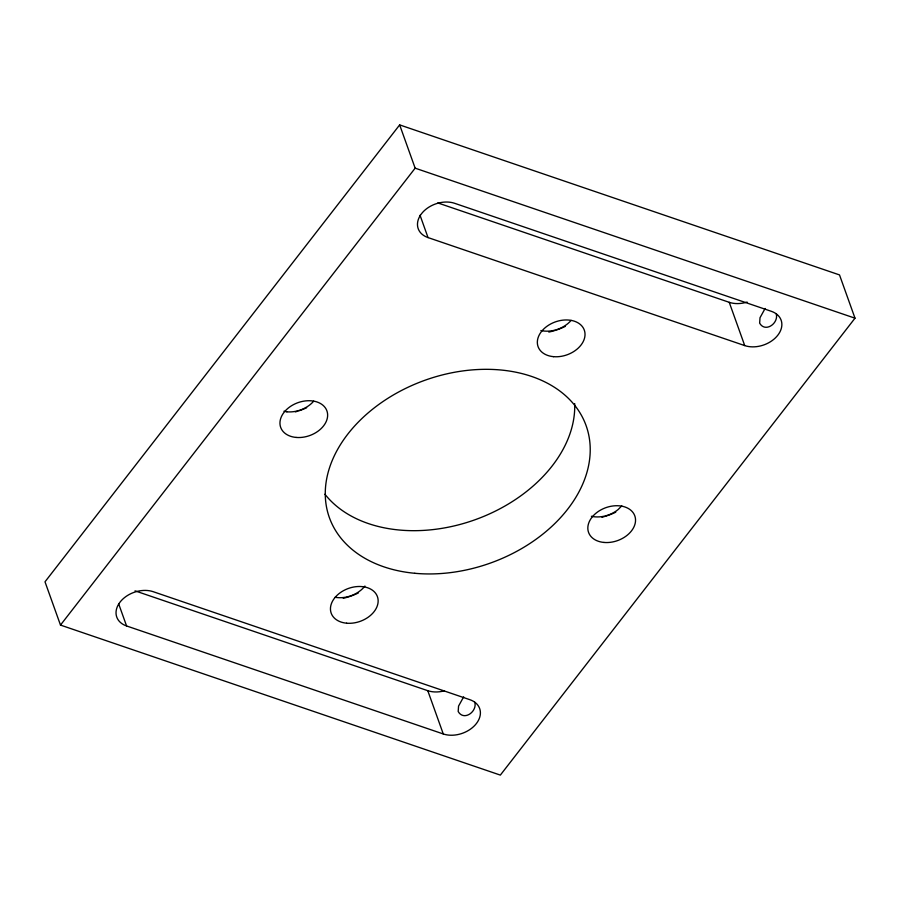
<?xml version="1.0" encoding="UTF-8"?>
<svg xmlns="http://www.w3.org/2000/svg" width="900" height="900" viewBox="0 0 900 900"><rect width="100%" height="100%" fill="white"/><g stroke="black" fill="none" stroke-linecap="round" stroke-linejoin="round"><path stroke-width="1.35" d="M474.806 702.248C477.394 711.664 463.815 721.429 458.19 711.529L458.561 706.095L463.669 696.836M776.25 313.864C778.849 323.291 765.27 333.045 759.645 323.156L760.016 317.711L765.124 308.464M399.656 124.897L45 581.816L60.491 625.084L500.344 775.102L855 318.184L839.509 274.916L399.656 124.897L415.147 168.165L855 318.184M60.491 625.084L415.147 168.165M621.765 505.856L618.21 509.49A24.547 17.471 -19.7 0 1 591.379 516.274M286.909 411.829L283.972 411.21M437.816 202.928L729.236 302.321A24.547 17.482 -19.7 0 0 747.124 302.074M428.029 237.578L744.727 345.589A24.547 17.482 -19.7 0 0 777.814 335.205A24.547 17.482 -19.7 0 0 771.322 311.31L454.624 203.299A24.547 17.471 -19.7 0 0 421.537 213.683A24.547 17.471 -19.7 0 0 428.029 237.578L420.053 215.28M135.034 590.85L427.781 690.694A24.547 17.482 -19.7 0 0 444.442 690.806M126.574 625.95L443.272 733.961A24.547 17.482 -19.7 0 0 476.359 723.577A24.547 17.482 -19.7 0 0 469.868 699.694L153.169 591.683A24.547 17.471 -19.7 0 0 120.082 602.066A24.547 17.471 -19.7 0 0 126.574 625.95L118.597 603.664M729.236 302.321L744.727 345.589M427.781 690.694L443.272 733.961M574.684 403.594A136.35 97.087 -19.7 0 1 475.751 519.502A136.35 97.087 -19.7 0 1 324.923 494.213M313.706 401.164A24.547 17.471 -19.6 0 1 286.909 411.817M306.652 407.745A51.266 36.506 -19.7 0 1 299.16 410.726M297.9 411.142A51.266 36.506 -19.7 0 1 295.335 411.885M571.095 320.4A24.536 17.482 -19.7 0 1 540.855 330.514M565.256 326.407A51.266 36.506 -19.7 0 1 556.549 329.974M555.289 330.379A51.266 36.506 -19.7 0 1 548.82 332.077M615.758 512.19A51.266 36.506 -19.7 0 1 605.79 516.15M604.519 516.533A51.266 36.506 -19.7 0 1 601.942 517.241M364.928 586.046A24.536 17.482 -19.7 0 1 335.104 597.285M358.369 592.942A51.266 36.506 -19.7 0 1 343.249 598.32M296.077 437.423A24.547 17.471 -19.7 0 0 327.195 411.784A24.547 17.471 -19.7 0 0 288.124 408.173A24.547 17.471 -19.7 0 0 296.077 437.423M553.466 356.659A24.547 17.471 -19.7 0 0 584.584 331.02A24.547 17.471 -19.7 0 0 545.512 327.409A24.547 17.471 -19.7 0 0 553.466 356.659M603.967 542.441A24.547 17.471 -19.7 0 0 635.096 516.791A24.547 17.471 -19.7 0 0 596.014 513.18A24.547 17.471 -19.7 0 0 603.967 542.441M346.579 623.194A24.547 17.471 -19.7 0 0 377.707 597.555A24.547 17.471 -19.7 0 0 338.625 593.944A24.547 17.471 -19.7 0 0 346.579 623.194M414.844 573.289A136.35 97.087 -19.7 0 0 587.745 430.841A136.35 97.087 -19.7 0 0 370.654 410.771A136.35 97.087 -19.7 0 0 414.844 573.289"/></g></svg>
